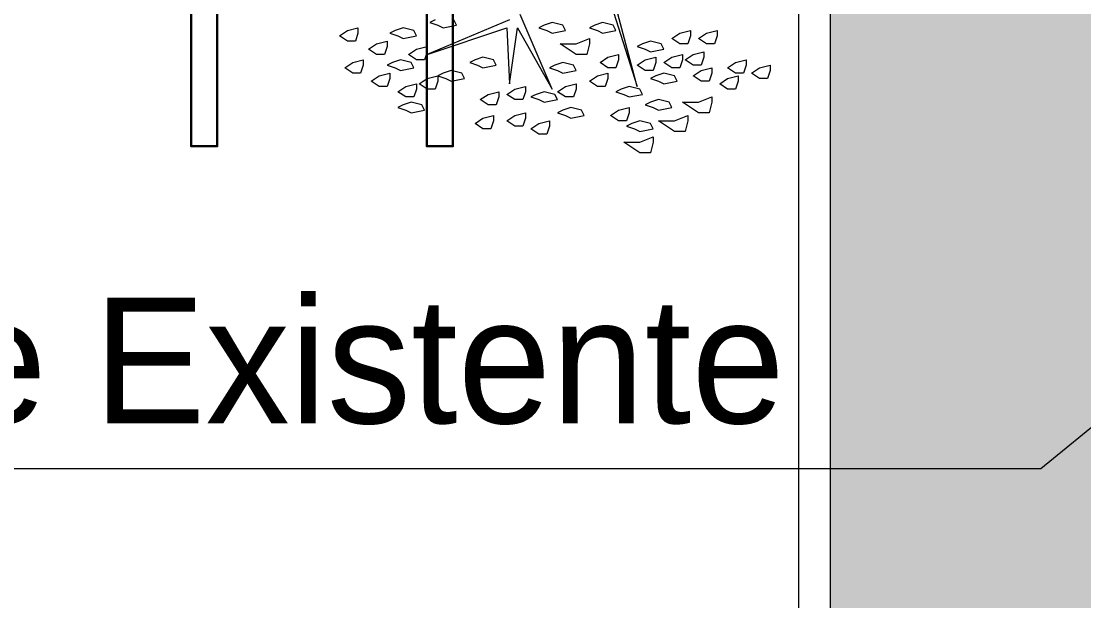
# Model space of a CAD drawing. Header units: millimetres. Extents: x 3006 to 6000, y 1661 to 3774.
# Drawn here: x 4729.324 to 4733.381, y 1831.513 to 1833.727 of the extents above; entities that cross this region are included whole.
import ezdxf

# ---------------------------------------------------------------- set-up
doc = ezdxf.new("R2010")
doc.units = ezdxf.units.MM
doc.header["$LTSCALE"] = 10
for name, color, linetype, lineweight in [('.20', 130, 'Continuous', 20), ('.30', 50, 'Continuous', 30), ('COTAS', 230, 'Continuous', 15), ('VEGETACION', 84, 'Continuous', 15)]:
    doc.layers.add(name, color=color, linetype=linetype, lineweight=lineweight)
doc.layers.add('.20 hachura', color=185, linetype='Continuous')
doc.layers.add('Escrita', color=34, linetype='Continuous')
doc.styles.add('Texto Wilian', font='himalaya.ttf')
doc.dimstyles.new('Cota 1-200 Exter WMJ', dxfattribs={"dimtxt": 0.32, "dimasz": 0.13, "dimexe": 0.05, "dimexo": 0.3, "dimgap": 0.03, "dimtad": 1, "dimzin": 1, "dimtxsty": 'Texto Wilian', "dimblk": 'BOXFILLED', "dimcen": 0, "dimclrd": 230, "dimclre": 230, "dimclrt": 104, "dimazin": 0, "dimtfac": 1, "dimtix": 1, "dimtmove": 0, "dimatfit": 3, "dimfxl": 0.4, "dimfxlon": 1, "dimlwd": 20, "dimarcsym": 2})

# ---------------------------------------------------------------- blocks, each defined once
blk = doc.blocks.new('asfgjkosdfgiosdjfg')
at = {"layer": 'VEGETACION'}
for p, q in [((4.6557, 14.3063), (4.983, 13.2836)), ((4.983, 13.2836), (4.7171, 14.2859)), ((4.3285, 13.2631), (4.083, 13.8359)), ((2.7534, 13.7131), (2.8353, 13.7336)), ((2.8353, 13.7336), (2.8353, 13.6927)), ((3.183, 13.7336), (3.1216, 13.7131)), ((3.2648, 13.7131), (3.183, 13.7336)), ((4.0012, 13.795), (3.3671, 13.529)), ((3.3671, 13.529), (3.9807, 13.7336)), ((3.4285, 13.795), (3.3875, 13.7745)), ((3.3875, 13.7745), (3.4489, 13.754)), ((3.4489, 13.754), (3.4898, 13.7336)), ((3.4898, 13.7336), (3.5921, 13.754)), ((3.5921, 13.754), (3.5716, 13.795)), ((3.9807, 13.7336), (4.0012, 13.304)), ((4.0012, 13.304), (4.0626, 13.7336)), ((4.0626, 13.7336), (4.3285, 13.2631)), ((4.2671, 13.754), (4.2262, 13.7336)), ((4.2262, 13.7336), (4.2876, 13.7131)), ((4.3285, 13.7745), (4.2671, 13.754)), ((4.4103, 13.754), (4.3285, 13.7745)), ((4.4307, 13.7131), (4.4103, 13.754)), ((4.6557, 13.754), (4.6148, 13.7336)), ((4.6148, 13.7336), (4.6762, 13.7131)), ((4.7171, 13.7745), (4.6557, 13.754)), ((4.7989, 13.754), (4.7171, 13.7745)), ((4.8194, 13.7131), (4.7989, 13.754)), ((2.6921, 13.6722), (2.7534, 13.7131)), ((2.7534, 13.6313), (2.6921, 13.6722)), ((2.8353, 13.6927), (2.8148, 13.6313)), ((3.1216, 13.7131), (3.0807, 13.6927)), ((3.0807, 13.6927), (3.1421, 13.6722)), ((3.1421, 13.6722), (3.183, 13.6518)), ((3.183, 13.6518), (3.2853, 13.6722)), ((3.2853, 13.6722), (3.2648, 13.7131)), ((4.2876, 13.7131), (4.3285, 13.6927)), ((4.3285, 13.6927), (4.4307, 13.7131)), ((4.5126, 13.6109), (4.6148, 13.6518)), ((4.6148, 13.6518), (4.6148, 13.6109)), ((4.6762, 13.7131), (4.7171, 13.6927)), ((4.7171, 13.6927), (4.8194, 13.7131)), ((5.2489, 13.6518), (5.3103, 13.6927)), ((5.3103, 13.6109), (5.2489, 13.6518)), ((5.3103, 13.6927), (5.3921, 13.7131)), ((5.3921, 13.6722), (5.3717, 13.6109)), ((5.3921, 13.7131), (5.3921, 13.6722)), ((5.4535, 13.6518), (5.5149, 13.6927)), ((5.5149, 13.6109), (5.4535, 13.6518)), ((5.5149, 13.6927), (5.5967, 13.7131)), ((5.5967, 13.6722), (5.5762, 13.6109)), ((5.5967, 13.7131), (5.5967, 13.6722)), ((2.8148, 13.6313), (2.7534, 13.6313)), ((2.9171, 13.57), (2.9785, 13.6109)), ((2.9785, 13.529), (2.9171, 13.57)), ((2.9785, 13.6109), (3.0603, 13.6313)), ((3.0603, 13.5904), (3.0398, 13.529)), ((3.0603, 13.6313), (3.0603, 13.5904)), ((3.2239, 13.529), (3.2853, 13.57)), ((3.2853, 13.57), (3.3671, 13.5904)), ((3.3671, 13.5904), (3.3671, 13.5495)), ((4.3898, 13.6109), (4.5126, 13.6109)), ((4.5126, 13.529), (4.3898, 13.6109)), ((4.6148, 13.6109), (4.5944, 13.529)), ((5.0239, 13.6109), (4.983, 13.5904)), ((4.983, 13.5904), (5.0444, 13.57)), ((5.0853, 13.6313), (5.0239, 13.6109)), ((5.0444, 13.57), (5.0853, 13.5495)), ((5.1671, 13.6109), (5.0853, 13.6313)), ((5.0853, 13.5495), (5.1876, 13.57)), ((5.1876, 13.57), (5.1671, 13.6109)), ((5.3717, 13.6109), (5.3103, 13.6109)), ((5.5762, 13.6109), (5.5149, 13.6109)), ((2.7944, 13.4677), (2.8762, 13.4881)), ((2.8762, 13.4881), (2.8762, 13.4472)), ((3.0398, 13.529), (2.9785, 13.529)), ((3.1625, 13.4881), (3.1012, 13.4677)), ((3.2444, 13.4677), (3.1625, 13.4881)), ((3.2853, 13.4881), (3.2239, 13.529)), ((3.3466, 13.4881), (3.2853, 13.4881)), ((3.3671, 13.5495), (3.3466, 13.4881)), ((3.7353, 13.4881), (3.6944, 13.4677)), ((3.7966, 13.5086), (3.7353, 13.4881)), ((3.8785, 13.4881), (3.7966, 13.5086)), ((3.8989, 13.4472), (3.8785, 13.4881)), ((4.5944, 13.529), (4.5126, 13.529)), ((4.6967, 13.4677), (4.758, 13.5086)), ((4.758, 13.5086), (4.8398, 13.529)), ((4.8398, 13.4881), (4.8194, 13.4268)), ((4.8398, 13.529), (4.8398, 13.4881)), ((4.983, 13.4472), (5.0444, 13.4881)), ((5.0444, 13.4881), (5.1262, 13.5086)), ((5.1262, 13.5086), (5.1262, 13.4677)), ((5.1876, 13.4677), (5.2489, 13.5086)), ((5.2489, 13.5086), (5.3308, 13.529)), ((5.3308, 13.4881), (5.3103, 13.4268)), ((5.3308, 13.529), (5.3308, 13.4881)), ((5.3512, 13.4881), (5.4126, 13.529)), ((5.4126, 13.4472), (5.3512, 13.4881)), ((5.4126, 13.529), (5.4944, 13.5495)), ((5.4944, 13.5086), (5.4739, 13.4472)), ((5.4944, 13.5495), (5.4944, 13.5086)), ((5.7399, 13.4677), (5.8217, 13.4881)), ((5.8217, 13.4881), (5.8217, 13.4472)), ((2.733, 13.4268), (2.7944, 13.4677)), ((2.7944, 13.3859), (2.733, 13.4268)), ((2.8762, 13.4472), (2.8557, 13.3859)), ((3.1012, 13.4677), (3.0603, 13.4472)), ((3.0603, 13.4472), (3.1216, 13.4268)), ((3.1216, 13.4268), (3.1625, 13.4063)), ((3.1625, 13.4063), (3.2648, 13.4268)), ((3.2648, 13.4268), (3.2444, 13.4677)), ((3.5512, 13.4063), (3.4898, 13.3859)), ((3.633, 13.3859), (3.5512, 13.4063)), ((3.6944, 13.4677), (3.7557, 13.4472)), ((3.7557, 13.4472), (3.7966, 13.4268)), ((3.7966, 13.4268), (3.8989, 13.4472)), ((4.3489, 13.4472), (4.308, 13.4268)), ((4.308, 13.4268), (4.3694, 13.4063)), ((4.4103, 13.4677), (4.3489, 13.4472)), ((4.3694, 13.4063), (4.4103, 13.3859)), ((4.4921, 13.4472), (4.4103, 13.4677)), ((4.4103, 13.3859), (4.5126, 13.4063)), ((4.5126, 13.4063), (4.4921, 13.4472)), ((4.758, 13.4268), (4.6967, 13.4677)), ((4.8194, 13.4268), (4.758, 13.4268)), ((5.0444, 13.4063), (4.983, 13.4472)), ((5.1058, 13.4063), (5.0444, 13.4063)), ((5.1262, 13.4677), (5.1058, 13.4063)), ((5.2489, 13.4268), (5.1876, 13.4677)), ((5.3103, 13.4268), (5.2489, 13.4268)), ((5.4739, 13.4472), (5.4126, 13.4472)), ((5.4126, 13.3654), (5.4739, 13.4063)), ((5.4739, 13.4063), (5.5558, 13.4268)), ((5.5558, 13.4268), (5.5558, 13.3859)), ((5.6785, 13.4268), (5.7399, 13.4677)), ((5.7399, 13.3859), (5.6785, 13.4268)), ((5.8217, 13.4472), (5.8012, 13.3859)), ((5.8626, 13.3859), (5.924, 13.4268)), ((5.924, 13.4268), (6.0058, 13.4472)), ((6.0058, 13.4063), (5.9853, 13.345)), ((6.0058, 13.4472), (6.0058, 13.4063)), ((2.8557, 13.3859), (2.7944, 13.3859)), ((2.9375, 13.3245), (2.9989, 13.3654)), ((2.9989, 13.2836), (2.9375, 13.3245)), ((2.9989, 13.3654), (3.0807, 13.3859)), ((3.0807, 13.345), (3.0603, 13.2836)), ((3.0807, 13.3859), (3.0807, 13.345)), ((3.3057, 13.304), (3.3671, 13.345)), ((3.3671, 13.345), (3.4489, 13.3654)), ((3.4489, 13.3245), (3.4285, 13.2631)), ((3.4898, 13.3859), (3.4489, 13.3654)), ((3.4489, 13.3654), (3.5103, 13.345)), ((3.4489, 13.3654), (3.4489, 13.3245)), ((3.5103, 13.345), (3.5512, 13.3245)), ((3.5512, 13.3245), (3.6535, 13.345)), ((3.6535, 13.345), (3.633, 13.3859)), ((4.6148, 13.3245), (4.6762, 13.3654)), ((4.6762, 13.2836), (4.6148, 13.3245)), ((4.6762, 13.3654), (4.758, 13.3859)), ((4.758, 13.345), (4.7376, 13.2836)), ((4.758, 13.3859), (4.758, 13.345)), ((5.1262, 13.3654), (5.0853, 13.345)), ((5.0853, 13.345), (5.1467, 13.3245)), ((5.1876, 13.3859), (5.1262, 13.3654)), ((5.1467, 13.3245), (5.1876, 13.304)), ((5.2694, 13.3654), (5.1876, 13.3859)), ((5.1876, 13.304), (5.2899, 13.3245)), ((5.2899, 13.3245), (5.2694, 13.3654)), ((5.4739, 13.3245), (5.4126, 13.3654)), ((5.5353, 13.3245), (5.4739, 13.3245)), ((5.5558, 13.3859), (5.5353, 13.3245)), ((5.6171, 13.304), (5.6785, 13.345)), ((5.6785, 13.345), (5.7603, 13.3654)), ((5.8012, 13.3859), (5.7399, 13.3859)), ((5.7603, 13.3245), (5.7399, 13.2631)), ((5.7603, 13.3654), (5.7603, 13.3245)), ((5.924, 13.345), (5.8626, 13.3859)), ((5.9853, 13.345), (5.924, 13.345)), ((3.0603, 13.2836), (2.9989, 13.2836)), ((3.1421, 13.2427), (3.2035, 13.2836)), ((3.2035, 13.2018), (3.1421, 13.2427)), ((3.2035, 13.2836), (3.2853, 13.304)), ((3.2853, 13.2631), (3.2648, 13.2018)), ((3.2853, 13.304), (3.2853, 13.2631)), ((3.3671, 13.2631), (3.3057, 13.304)), ((3.4285, 13.2631), (3.3671, 13.2631)), ((3.8376, 13.2222), (3.9194, 13.2427)), ((3.9194, 13.2427), (3.9194, 13.2018)), ((3.9807, 13.2222), (4.0421, 13.2631)), ((4.0421, 13.2631), (4.1239, 13.2836)), ((4.1239, 13.2427), (4.1035, 13.1813)), ((4.1239, 13.2836), (4.1239, 13.2427)), ((4.2671, 13.2427), (4.2057, 13.2222)), ((4.3489, 13.2222), (4.2671, 13.2427)), ((4.3694, 13.2427), (4.4307, 13.2836)), ((4.4307, 13.2018), (4.3694, 13.2427)), ((4.4307, 13.2836), (4.5126, 13.304)), ((4.5126, 13.2631), (4.4921, 13.2018)), ((4.5126, 13.304), (4.5126, 13.2631)), ((4.7376, 13.2836), (4.6762, 13.2836)), ((4.8603, 13.2631), (4.8194, 13.2427)), ((4.8194, 13.2427), (4.8808, 13.2222)), ((4.9217, 13.2836), (4.8603, 13.2631)), ((5.0035, 13.2631), (4.9217, 13.2836)), ((5.0239, 13.2222), (5.0035, 13.2631)), ((5.6785, 13.2631), (5.6171, 13.304)), ((5.7399, 13.2631), (5.6785, 13.2631)), ((3.2444, 13.1609), (3.183, 13.1404)), ((3.2648, 13.2018), (3.2035, 13.2018)), ((3.3262, 13.1404), (3.2444, 13.1609)), ((3.7762, 13.1813), (3.8376, 13.2222)), ((3.8376, 13.1404), (3.7762, 13.1813)), ((3.9194, 13.2018), (3.8989, 13.1404)), ((4.0421, 13.1813), (3.9807, 13.2222)), ((4.1035, 13.1813), (4.0421, 13.1813)), ((4.2057, 13.2222), (4.1648, 13.2018)), ((4.1648, 13.2018), (4.2262, 13.1813)), ((4.2262, 13.1813), (4.2671, 13.1609)), ((4.2671, 13.1609), (4.3694, 13.1813)), ((4.3694, 13.1813), (4.3489, 13.2222)), ((4.4921, 13.2018), (4.4307, 13.2018)), ((4.8808, 13.2222), (4.9217, 13.2018)), ((4.9217, 13.2018), (5.0239, 13.2222)), ((5.0853, 13.1609), (5.0444, 13.1404)), ((5.1467, 13.1813), (5.0853, 13.1609)), ((5.2285, 13.1609), (5.1467, 13.1813)), ((5.2489, 13.12), (5.2285, 13.1609)), ((5.3308, 13.1609), (5.4535, 13.1609)), ((5.4535, 13.079), (5.3308, 13.1609)), ((5.4535, 13.1609), (5.5558, 13.2018)), ((5.5558, 13.1609), (5.5353, 13.079)), ((5.5558, 13.2018), (5.5558, 13.1609)), ((3.183, 13.1404), (3.1421, 13.12)), ((3.1421, 13.12), (3.2035, 13.0995)), ((3.2035, 13.0995), (3.2444, 13.079)), ((3.2444, 13.079), (3.3466, 13.0995)), ((3.3466, 13.0995), (3.3262, 13.1404)), ((3.8989, 13.1404), (3.8376, 13.1404)), ((4.0421, 13.0586), (4.1239, 13.079)), ((4.1239, 13.079), (4.1239, 13.0381)), ((4.4103, 13.0995), (4.3694, 13.079)), ((4.3694, 13.079), (4.4307, 13.0586)), ((4.4717, 13.12), (4.4103, 13.0995)), ((4.5535, 13.0995), (4.4717, 13.12)), ((4.5739, 13.0586), (4.5535, 13.0995)), ((4.7785, 13.0586), (4.8398, 13.0995)), ((4.8398, 13.0995), (4.9217, 13.12)), ((4.9217, 13.079), (4.9012, 13.0177)), ((4.9217, 13.12), (4.9217, 13.079)), ((5.0444, 13.1404), (5.1058, 13.12)), ((5.1058, 13.12), (5.1467, 13.0995)), ((5.1467, 13.0995), (5.2489, 13.12)), ((5.5353, 13.079), (5.4535, 13.079)), ((3.7353, 12.9972), (3.7966, 13.0381)), ((3.7966, 12.9563), (3.7353, 12.9972)), ((3.7966, 13.0381), (3.8785, 13.0586)), ((3.8785, 13.0177), (3.858, 12.9563)), ((3.8785, 13.0586), (3.8785, 13.0177)), ((3.9807, 13.0177), (4.0421, 13.0586)), ((4.0421, 12.9768), (3.9807, 13.0177)), ((4.1239, 13.0381), (4.1035, 12.9768)), ((4.1648, 12.9563), (4.2262, 12.9972)), ((4.2262, 12.9972), (4.308, 13.0177)), ((4.308, 13.0177), (4.308, 12.9768)), ((4.4307, 13.0586), (4.4717, 13.0381)), ((4.4717, 13.0381), (4.5739, 13.0586)), ((4.8398, 13.0177), (4.7785, 13.0586)), ((4.9012, 13.0177), (4.8398, 13.0177)), ((4.9421, 12.9972), (4.9012, 12.9768)), ((5.0035, 13.0177), (4.9421, 12.9972)), ((5.0853, 12.9972), (5.0035, 13.0177)), ((5.1058, 12.9563), (5.0853, 12.9972)), ((5.1467, 13.0177), (5.2694, 13.0177)), ((5.2694, 12.9359), (5.1467, 13.0177)), ((5.2694, 13.0177), (5.3717, 13.0586)), ((5.3717, 13.0177), (5.3512, 12.9359)), ((5.3717, 13.0586), (5.3717, 13.0177)), ((3.858, 12.9563), (3.7966, 12.9563)), ((4.1035, 12.9768), (4.0421, 12.9768)), ((4.2262, 12.9154), (4.1648, 12.9563)), ((4.2876, 12.9154), (4.2262, 12.9154)), ((4.308, 12.9768), (4.2876, 12.9154)), ((4.9012, 12.9768), (4.9626, 12.9563)), ((4.9626, 12.9563), (5.0035, 12.9359)), ((5.0035, 12.9359), (5.1058, 12.9563)), ((5.3512, 12.9359), (5.2694, 12.9359)), ((4.8808, 12.854), (5.0035, 12.854)), ((5.0035, 12.7722), (4.8808, 12.854)), ((5.0035, 12.854), (5.1058, 12.895)), ((5.1058, 12.854), (5.0853, 12.7722)), ((5.1058, 12.895), (5.1058, 12.854)), ((5.0853, 12.7722), (5.0035, 12.7722))]:
    blk.add_line(p, q, dxfattribs=at)
blk = doc.blocks.new('_BoxFilled')
at = {"color": 0, "linetype": 'ByBlock', "lineweight": -2}
blk.add_line((-0.5, 0), (-1, 0), dxfattribs=at)
at = {"color": 0, "linetype": 'ByBlock'}
blk.add_solid([(-0.5, 0.5), (0.5, 0.5), (-0.5, -0.5), (0.5, -0.5)], dxfattribs=at)
blk = doc.blocks.new('*D830')
at = {"layer": 'COTAS', "color": 230, "lineweight": -2, "ltscale": 10, "transparency": 16777216}
for p, q in [((4617.0118, 1825.5755), (4617.0118, 1825.1255)), ((4735.0077, 1825.5755), (4735.0077, 1825.1255))]:
    blk.add_line(p, q, dxfattribs=at)
at = {"layer": 'COTAS', "color": 230, "linetype": 'Continuous', "lineweight": 20, "ltscale": 10, "transparency": 16777216}
blk.add_line((4734.8777, 1825.1755), (4617.1418, 1825.1755), dxfattribs=at)
at = {"layer": 'Defpoints', "color": 0, "ltscale": 10, "transparency": 16777216}
for p in [(4735.0077, 1832.4959), (4617.0118, 1827.7489), (4617.0118, 1825.1755)]:
    blk.add_point(p, dxfattribs=at)
at = {"layer": 'COTAS', "color": 230, "lineweight": 20, "ltscale": 10, "transparency": 16777216, "xscale": 0.13, "yscale": 0.13, "zscale": 0.13, "rotation": 180}
blk.add_blockref('_BoxFilled', (4617.0118, 1825.1755), dxfattribs=at)
at = {"layer": 'COTAS', "color": 230, "lineweight": 20, "ltscale": 10, "transparency": 16777216, "xscale": 0.13, "yscale": 0.13, "zscale": 0.13}
blk.add_blockref('_BoxFilled', (4735.0077, 1825.1755), dxfattribs=at)
at = {"layer": 'COTAS', "color": 104, "ltscale": 10, "transparency": 16777216, "insert": (4676.0098, 1825.4048), "char_height": 0.32, "attachment_point": 5, "style": 'Texto Wilian'}
blk.add_mtext('118,00', dxfattribs=at)
blk = doc.blocks.new('*D831')
at = {"layer": 'COTAS', "color": 230, "lineweight": -2, "ltscale": 10, "transparency": 16777216}
for p, q in [((4617.0095, 1823.8635), (4617.0095, 1823.4135)), ((4739.0094, 1823.8635), (4739.0094, 1823.4135))]:
    blk.add_line(p, q, dxfattribs=at)
at = {"layer": 'COTAS', "color": 230, "linetype": 'Continuous', "lineweight": 20, "ltscale": 10, "transparency": 16777216}
blk.add_line((4617.1395, 1823.4635), (4738.8794, 1823.4635), dxfattribs=at)
at = {"layer": 'Defpoints', "color": 0, "ltscale": 10, "transparency": 16777216}
for p in [(4739.0094, 1834.3459), (4617.0095, 1827.6489), (4739.0094, 1823.4635)]:
    blk.add_point(p, dxfattribs=at)
at = {"layer": 'COTAS', "color": 230, "lineweight": 20, "ltscale": 10, "transparency": 16777216, "xscale": 0.13, "yscale": 0.13, "zscale": 0.13, "rotation": 180}
blk.add_blockref('_BoxFilled', (4617.0095, 1823.4635), dxfattribs=at)
at = {"layer": 'COTAS', "color": 230, "lineweight": 20, "ltscale": 10, "transparency": 16777216, "xscale": 0.13, "yscale": 0.13, "zscale": 0.13}
blk.add_blockref('_BoxFilled', (4739.0094, 1823.4635), dxfattribs=at)
at = {"layer": 'COTAS', "color": 104, "ltscale": 10, "transparency": 16777216, "insert": (4678.0094, 1823.6928), "char_height": 0.32, "attachment_point": 5, "style": 'Texto Wilian'}
blk.add_mtext('122,00', dxfattribs=at)

msp = doc.modelspace()

# ---------------------------------------------------------------- hatches: boundary and pattern name
at = {"layer": '.20 hachura'}
h = msp.add_hatch(dxfattribs=at)
h.set_pattern_fill('AR-HBONE', color=185, scale=0.0015)
h.paths.add_polyline_path([(4735.6119, 1886.191), (4734.4119, 1886.191), (4734.4119, 1887.391), (4735.6119, 1887.391)], flags=16)
h.paths.add_polyline_path([(4734.3769, 1832.891), (4734.3769, 1832.6068), (4733.8386, 1832.6068), (4733.8386, 1832.891)])
h.paths.add_polyline_path([(4735.7319, 1884.9689), (4739.0078, 1884.9689), (4739.0077, 1885.0974), (4737.8077, 1885.7003), (4737.8077, 1887.8846), (4739.0077, 1888.4846), (4739.0079, 1888.591), (4733.8879, 1888.591), (4733.8873, 1890.5174), (4732.7873, 1891.1174), (4732.7873, 1892.4174), (4733.8873, 1893.0174), (4733.8879, 1932.7679), (4731.8879, 1932.766), (4731.8879, 1837.8689), (4681.4903, 1837.8689), (4676.6592, 1842.7), (4655.4826, 1842.6789), (4650.6726, 1837.8689), (4617.0095, 1837.8689), (4617.0095, 1835.8689), (4648.6726, 1835.8689), (4648.2489, 1835.4452), (4649.3096, 1834.3845), (4650.7939, 1835.8689), (4714.8578, 1835.8689), (4714.4341, 1835.4452), (4715.4948, 1834.3845), (4716.9791, 1835.8689), (4732.4123, 1835.8689), (4732.4123, 1827.6489), (4732.9123, 1827.6489), (4733.5123, 1828.8489), (4735.0123, 1828.8489), (4735.6123, 1827.6489), (4736.1094, 1827.6489), (4736.1094, 1830.5489), (4739.0077, 1830.5489), (4739.0077, 1831.1459), (4737.8077, 1831.7459), (4737.8077, 1833.2459), (4739.0077, 1833.8459), (4739.0077, 1834.3459), (4736.7637, 1834.3459), (4733.8879, 1837.2218), (4733.8879, 1857.411), (4733.8879, 1859.071), (4733.8879, 1880.5489), (4732.7879, 1881.1489), (4732.7879, 1882.4489), (4733.8879, 1883.0489), (4733.8879, 1884.9689), (4734.2919, 1884.9689)])
at = {"layer": '.20 hachura', "true_color": 0x0a7808}
h = msp.add_hatch(dxfattribs=at)
h.set_pattern_fill('CROSS', color=96, scale=0.01)
h.paths.add_polyline_path([(4638.6326, 1835.0489), (4640.3296, 1833.3518), (4642.0267, 1835.0489), (4644.8548, 1832.2208), (4648.3829, 1835.7489), (4617.1295, 1835.7489), (4617.1294, 1833.9104), (4618.2679, 1835.0489), (4619.965, 1833.3518), (4621.662, 1835.0489), (4623.3591, 1833.3518), (4625.0561, 1835.0489), (4626.7532, 1833.3518), (4628.4502, 1835.0489), (4630.1473, 1833.3518), (4631.8444, 1835.0489), (4633.5414, 1833.3518), (4635.2385, 1835.0489), (4636.9355, 1833.3518)])
h.paths.add_polyline_path([(4653.9061, 1835.0489), (4655.6031, 1833.3518), (4657.3002, 1835.0489), (4658.9973, 1833.3518), (4660.6943, 1835.0489), (4662.3914, 1833.3518), (4664.0884, 1835.0489), (4665.7855, 1833.3518), (4667.4825, 1835.0489), (4669.1796, 1833.3518), (4670.8767, 1835.0489), (4672.5737, 1833.3518), (4674.2708, 1835.0489), (4675.9678, 1833.3518), (4677.6649, 1835.0489), (4679.3619, 1833.3518), (4681.059, 1835.0489), (4682.756, 1833.3518), (4684.4531, 1835.0489), (4686.1502, 1833.3518), (4687.8472, 1835.0489), (4689.5443, 1833.3518), (4691.2413, 1835.0489), (4692.9384, 1833.3518), (4694.6354, 1835.0489), (4696.3325, 1833.3518), (4698.0296, 1835.0489), (4699.7266, 1833.3518), (4701.4237, 1835.0489), (4703.1207, 1833.3518), (4704.8178, 1835.0489), (4706.5148, 1833.3518), (4708.2119, 1835.0489), (4711.04, 1832.2208), (4714.5681, 1835.7489), (4690.3861, 1835.7627), (4650.8436, 1835.7489), (4650.3278, 1835.2331), (4652.209, 1833.3518)])
h.paths.add_polyline_path([(4719.9816, 1835.7489), (4717.0288, 1835.7489), (4716.513, 1835.2331), (4718.3772, 1833.3689), (4719.9816, 1833.3689)])
h.paths.add_polyline_path([(4723.5816, 1830.6289), (4721.7216, 1830.6289), (4721.7216, 1830.0244), (4723.3972, 1828.3489), (4723.5816, 1828.3489)])
h.paths.add_polyline_path([(4732.2923, 1835.7489), (4731.0923, 1835.7489), (4731.0923, 1834.5489), (4732.2923, 1834.5489)])
edge = h.paths.add_edge_path()
edge.add_line((4738.881, 1830.4289), (4736.2294, 1830.4289))
edge.add_line((4736.2294, 1830.4289), (4736.2373, 1827.7779))
edge.add_arc((4735.783, 1830.8746), 3.1299, 278.3452, 351.8122)

# ---------------------------------------------------------------- linework, layer by layer
at = {"layer": '.20', "color": 130, "lineweight": 20}
msp.add_lwpolyline([(4732.2923, 1827.6489), (4732.2923, 1835.7489), (4720.1016, 1835.7489), (4720.1016, 1833.2489), (4718.3275, 1833.2489), (4716.4282, 1835.1482), (4714.7311, 1833.4511), (4714.6462, 1833.536), (4716.9791, 1835.8689), (4732.4123, 1835.8689), (4732.4123, 1827.6489)], dxfattribs=at)
at = {"layer": '.30', "color": 50, "lineweight": 30}
for points in [[(4729.1723, 1835.7489), (4730.0723, 1835.7489), (4730.0723, 1833.2489), (4729.9723, 1833.2489), (4729.9723, 1835.6489), (4729.1723, 1835.6489)], [(4730.0723, 1835.7489), (4730.9723, 1835.7489), (4730.9723, 1833.2489), (4730.8723, 1833.2489), (4730.8723, 1835.6489), (4730.0723, 1835.6489)]]:
    msp.add_lwpolyline(points, dxfattribs=at)
at = {"layer": 'COTAS', "ltscale": 10}
for p, q in [((4733.2176, 1832.0177), (4734.1077, 1832.7489)), ((4727.6244, 1832.0177), (4733.2176, 1832.0177))]:
    msp.add_line(p, q, dxfattribs=at)

# ---------------------------------------------------------------- block references
at = {"xscale": 0.4964757844146342, "yscale": 0.4964757844146342, "zscale": 0.4964757844146342}
msp.add_blockref('asfgjkosdfgiosdjfg', (4729.2019, 1826.8829), dxfattribs=at)

# ---------------------------------------------------------------- texts
at = {"layer": 'Escrita', "style": 'Texto Wilian'}
msp.add_text('Poste Existente ', height=0.48, dxfattribs=at).set_placement((4727.7797, 1832.1909))

# ---------------------------------------------------------------- dimensions: what is measured, and where the dimension line sits
at = {"layer": 'COTAS', "ltscale": 10}
for base, p1, p2, picture, middle in [((4739.0094, 1823.4635), (4617.0095, 1827.6489), (4739.0094, 1834.3459), '*D831', (4678.0094, 1823.6928)), ((4617.0118, 1825.1755), (4735.0077, 1832.4959), (4617.0118, 1827.7489), '*D830', (4676.0098, 1825.4048))]:
    dim = msp.add_linear_dim(base=base, p1=p1, p2=p2, dimstyle='Cota 1-200 Exter WMJ', dxfattribs=at)
    dim.commit()
    dim.dimension.update_dxf_attribs({"geometry": picture, "text_midpoint": middle})

doc.saveas('drawing.dxf')
